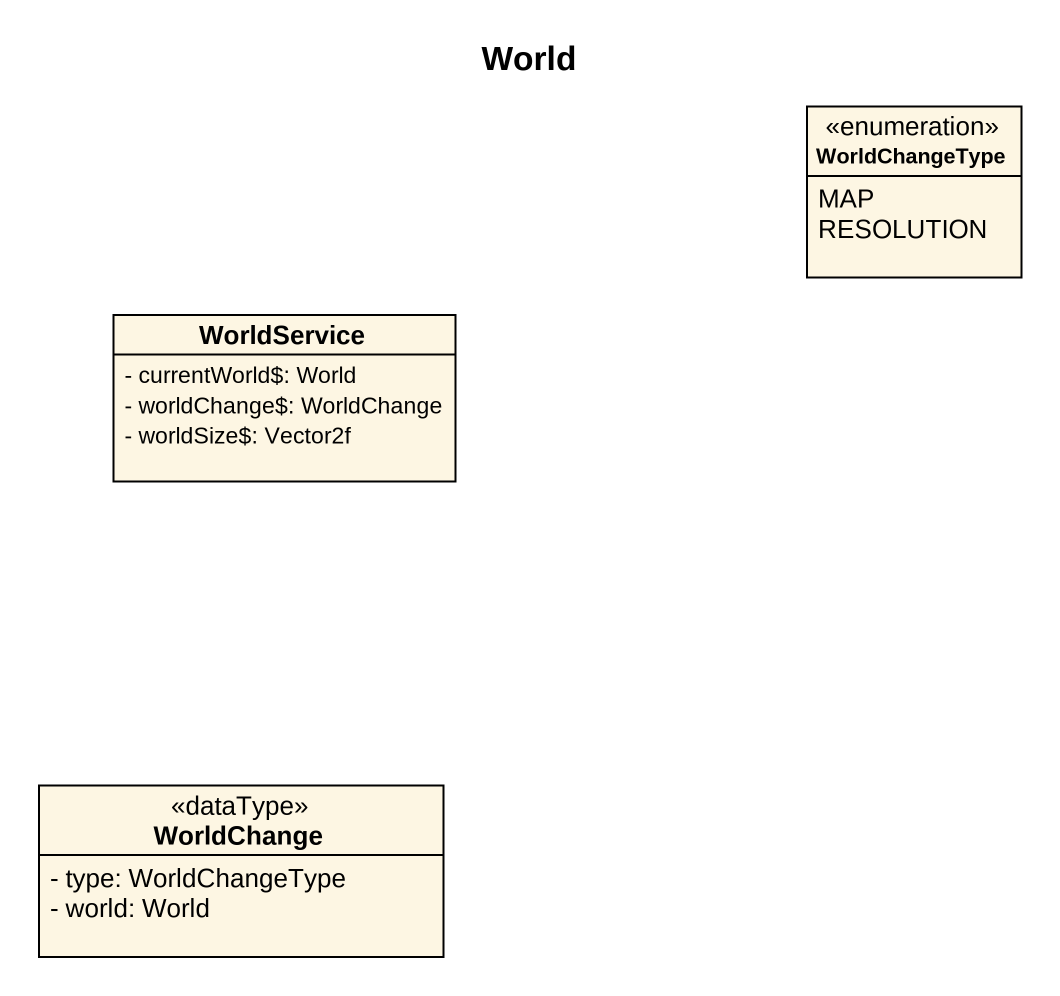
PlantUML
@startuml
title World
hide circle
hide empty members
skinparam classAttributeIconSize 0
enum WorldChangeType {
  MAP
  RESOLUTION
}
class WorldService {
  - currentWorld$: World
  - worldChange$: WorldChange
  - worldSize$: Vector2f
}
class WorldChange <<dataType>> {
  - type: WorldChangeType
  - world: World
}
@enduml
